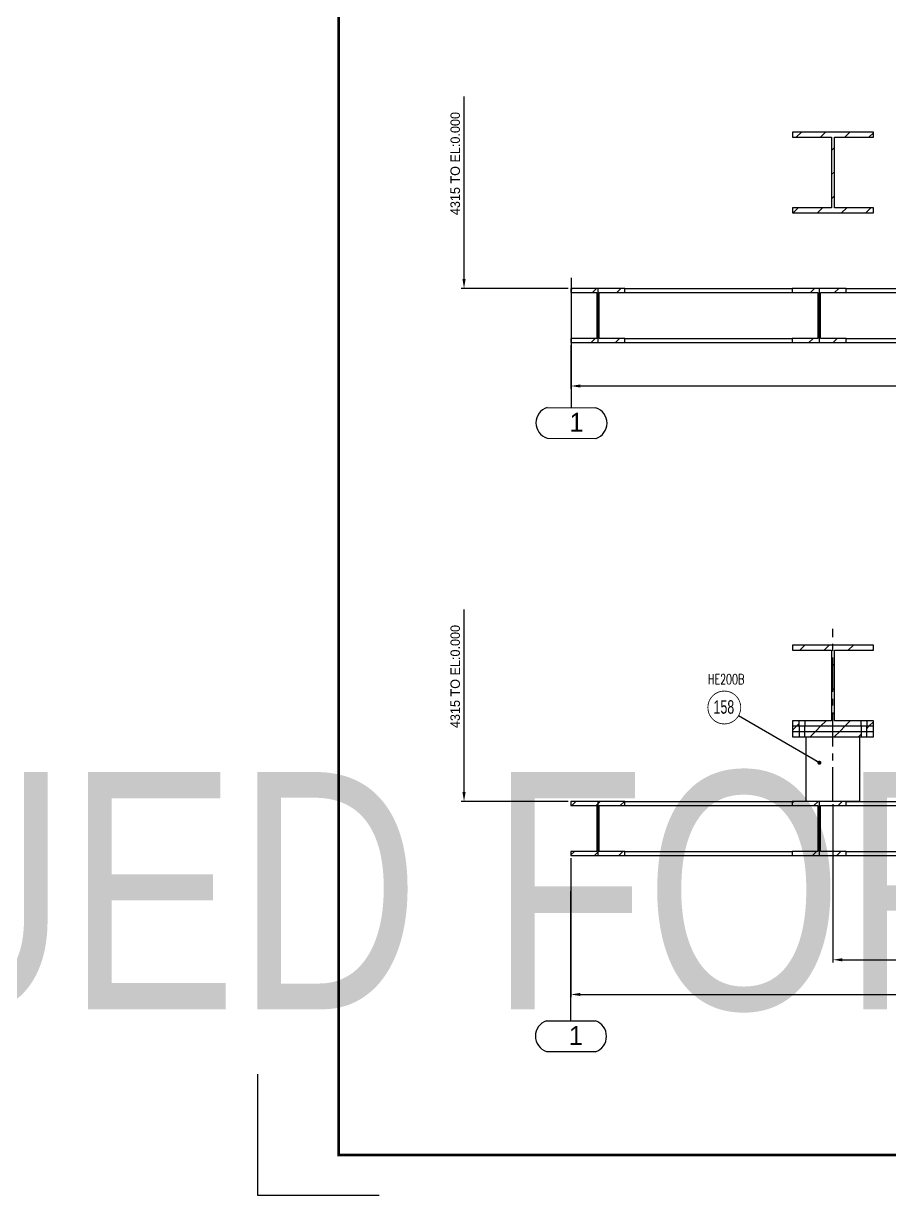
# Model space of a CAD drawing. Header units: millimetres. Extents: x 0 to 16187, y -20471 to 6290.
# Drawn here: x 4010.5 to 4331.8, y 2597.1 to 3031.8 of the extents above; entities that cross this region are included whole.
import ezdxf
from ezdxf.enums import TextEntityAlignment as Align

# ---------------------------------------------------------------- set-up
doc = ezdxf.new("R2018")
doc.units = ezdxf.units.MM
doc.header["$PDSIZE"] = -1
doc.linetypes.add('CENTERX2', pattern=[20.32, 12.7, -2.54, 2.54, -2.54])
doc.layers.add('BORDER1', color=3, linetype='Continuous')
doc.layers.add('BORDER2', color=7, linetype='Continuous')
doc.styles.add('MtXpl_txt_shx', font='txt.shx', dxfattribs={"height": 0.2})
doc.styles.add('ROMANC', font='ROMANC', dxfattribs={"height": 5})
doc.styles.add('ROMANS', font='ROMANS.shx', dxfattribs={"width": 0.8})
doc.styles.add('ROMANT', font='ROMANT', dxfattribs={"height": 4})
doc.styles.add('SLDTEXTSTYLE2', font='TXT', dxfattribs={"width": 0.686449})
doc.dimstyles.new('AM_ISO', dxfattribs={"dimtxt": 3.5, "dimasz": 3.5, "dimexe": 1, "dimexo": 1, "dimgap": 1.5, "dimtad": 1, "dimdsep": 46, "dimtxsty": 'Standard', "dimcen": 0, "dimclrd": 1, "dimclre": 1, "dimclrt": 1, "dimadec": 0, "dimazin": 2, "dimtp": 0.1, "dimtm": 0.1, "dimtfac": 0.71, "dimtdec": 3, "dimtmove": 0, "dimatfit": 3, "dimfxl": 1, "dimlwd": -1, "dimlwe": -1, "dimarcsym": 1})
doc.dimstyles.new('AM_ISO$7', dxfattribs={"dimtxt": 3.5, "dimasz": 3.5, "dimexe": 1, "dimexo": 1, "dimgap": 1.5, "dimtad": 1, "dimtoh": 1, "dimdsep": 46, "dimtxsty": 'Standard', "dimcen": 0, "dimclrd": 1, "dimclre": 1, "dimclrt": 1, "dimadec": 0, "dimazin": 2, "dimtp": 0.1, "dimtm": 0.1, "dimtfac": 0.71, "dimtdec": 3, "dimtmove": 0, "dimatfit": 3, "dimfxl": 1, "dimlwd": -1, "dimlwe": -1, "dimarcsym": 1})
pattern_1 = [(45, (3646.741, 5670.846), (-4.490128, 4.490128), [])]
pattern_2 = [(45, (3646.741, 5892.411), (-4.490128, 4.490128), [])]

# ---------------------------------------------------------------- blocks, each defined once
blk = doc.blocks.new('*D3827')
at = {"color": 1, "linetype": 'ByBlock'}
for p, q in [((4310.77, 2742.27), (4310.77, 2683.56)), ((4554.57, 2742.27), (4554.57, 2683.56)), ((4314.27, 2684.56), (4551.07, 2684.56))]:
    blk.add_line(p, q, dxfattribs=at)
at = {"color": 1}
for points in [[(4314.27, 2685.14), (4314.27, 2683.97), (4310.77, 2684.56)], [(4551.07, 2683.97), (4551.07, 2685.14), (4554.57, 2684.56)]]:
    blk.add_solid(points, dxfattribs=at)
at = {"layer": 'Defpoints', "color": 0}
for p in [(4310.77, 2743.27), (4554.57, 2743.27), (4554.57, 2684.56)]:
    blk.add_point(p, dxfattribs=at)
at = {"color": 1, "insert": (4432.67, 2687.81), "char_height": 3.5, "attachment_point": 5}
blk.add_mtext('2438', dxfattribs=at)
blk = doc.blocks.new('*U609')
at = {"layer": 'BORDER1', "color": 154, "true_color": 0x1859a9, "const_width": 1}
blk.add_lwpolyline([(1.81, 811), (1144, 811), (1144, 0), (0, 0), (0, 811)], close=True, dxfattribs=at)
at = {"layer": 'BORDER2'}
blk.add_lwpolyline([(15, -15), (-30, -15), (-30, 30)], dxfattribs=at)
at = {"layer": 'BORDER2', "flags": 8}
for tag, height, style, p in [('REV-A', 3.24, 'ROMANS', (986.93, 140.25)), ('RE-A', 8.06, 'ROMANT', (1084.63, 7.17))]:
    blk.add_attdef(tag, text='', height=height, dxfattribs=dict(at, style=style)).set_placement(p, align=Align.CENTER)
at = {"layer": 'BORDER2', "style": 'ROMANS', "width": 3.830216}
blk.add_attdef('DATE-A', text='', height=3.24, dxfattribs=at).set_placement((995.51, 140.25), (1008.51, 140.25), align=Align.FIT)
at = {"layer": 'BORDER2'}
for tag, height, style, p in [('DRN-A', 3.24, 'ROMANS', (1018.38, 140.25)), ('CHD-A', 3.24, 'ROMANS', (1032.35, 140.25)), ('APD-A', 3.24, 'ROMANS', (1046.64, 140.25)), ('CONS_CONT_VEND', 4.2, 'ROMANC', (1061.39, 72.83))]:
    blk.add_attdef(tag, text='', height=height, dxfattribs=dict(at, style=style)).set_placement(p, align=Align.CENTER)
at = {"layer": 'BORDER2', "style": 'ROMANS', "width": 0.8}
for tag, p, height in [('1:X', (997.23, 122.55), 3.5), ('LOC', (1042.74, 122.55), 3.5), ('PROJ_NO', (1118.64, 122.55), 3.5), ('CONS_DRG_NO', (1011, 63), 3)]:
    blk.add_attdef(tag, p, '', height=height, dxfattribs=at)
at = {"layer": 'BORDER2', "lineweight": 30, "width": 0.8, "flags": 104}
blk.add_attdef('COMMENTS-A', text='', height=2.2, dxfattribs=at).set_placement((1055.21, 142.07), align=Align.MIDDLE_LEFT)
at = {"layer": 'BORDER2', "style": 'ROMANS', "width": 0.8}
for tag, p in [('PROJECT_TITLE_1', (1061.07, 55.35)), ('PROJECT_TITLE_2', (1061.07, 49.3))]:
    blk.add_attdef(tag, text='', height=3.5, dxfattribs=at).set_placement(p, align=Align.MIDDLE)
at = {"layer": 'BORDER2', "style": 'ROMANT', "width": 0.8}
for tag, p in [('DRG_TITLE_1', (1061.07, 36.31)), ('DRG_TITLE_2', (1061.07, 28.31)), ('DRG_TITLE_3', (1061.07, 20.31))]:
    blk.add_attdef(tag, text='', height=5, dxfattribs=at).set_placement(p, align=Align.CENTER)
at = {"layer": 'BORDER2', "style": 'ROMANT'}
for tag, p in [('AR', (995, 7.17)), ('PA', (1011.74, 7.17)), ('DC', (1028.45, 7.17)), ('TS', (1120.84, 7.17))]:
    blk.add_attdef(tag, p, '', height=8.06, dxfattribs=at)
for tag, p in [('SRNO', (1074.7, 7.17)), ('SH', (1115.8, 7.18))]:
    blk.add_attdef(tag, text='', height=8.06, dxfattribs=at).set_placement(p, align=Align.RIGHT)
at = {"layer": 'BORDER2', "style": 'ROMANS', "flags": 2}
blk.add_attdef('TB_VERSION', text='', height=2, dxfattribs=at).set_placement((1, -1), align=Align.TOP_LEFT)
blk = doc.blocks.new('*D4458')
at = {"color": 1, "linetype": 'ByBlock'}
for p, q in [((4213.57, 2722.27), (4213.57, 2670.7)), ((4637.57, 2722.27), (4637.57, 2670.7)), ((4217.07, 2671.7), (4634.07, 2671.7))]:
    blk.add_line(p, q, dxfattribs=at)
at = {"color": 1}
for points in [[(4217.07, 2672.29), (4217.07, 2671.12), (4213.57, 2671.7)], [(4634.07, 2671.12), (4634.07, 2672.29), (4637.57, 2671.7)]]:
    blk.add_solid(points, dxfattribs=at)
at = {"layer": 'Defpoints', "color": 0}
for p in [(4213.57, 2723.27), (4637.57, 2723.27), (4637.57, 2671.7)]:
    blk.add_point(p, dxfattribs=at)
at = {"color": 1, "insert": (4425.57, 2674.95), "char_height": 3.5, "attachment_point": 5}
blk.add_mtext('4240', dxfattribs=at)
blk = doc.blocks.new('*D4459')
at = {"color": 1, "linetype": 'ByBlock'}
for p, q in [((4213.57, 2912.48), (4213.57, 2896.33)), ((4637.57, 2912.48), (4637.57, 2896.33)), ((4634.07, 2897.33), (4217.07, 2897.33))]:
    blk.add_line(p, q, dxfattribs=at)
at = {"color": 1}
for points in [[(4217.07, 2897.91), (4217.07, 2896.75), (4213.57, 2897.33)], [(4634.07, 2896.75), (4634.07, 2897.91), (4637.57, 2897.33)]]:
    blk.add_solid(points, dxfattribs=at)
at = {"layer": 'Defpoints', "color": 0}
for p in [(4213.57, 2913.48), (4637.57, 2913.48), (4213.57, 2897.33)]:
    blk.add_point(p, dxfattribs=at)
at = {"color": 1, "insert": (4425.57, 2900.58), "char_height": 3.5, "attachment_point": 5}
blk.add_mtext('4240', dxfattribs=at)
blk = doc.blocks.new('A$7E931B1718533D')
at = {"color": 1, "linetype": 'Continuous', "lineweight": 25}
for p, q in [((13.2, 11.43), (13.2, 59.5)), ((4.14, 0.09), (22.29, 0.01))]:
    blk.add_line(p, q, dxfattribs=at)
at = {"color": 1, "ltscale": 0.2}
blk.add_line((4.15, 11.48), (22.25, 11.39), dxfattribs=at)
for centre, radius, start, end in [((5.98, 5.79), 5.98, 107.869, 252.0246), ((20.4, 5.69), 5.99, 287.9651, 71.9697)]:
    blk.add_arc(centre, radius, start, end, dxfattribs=at)
at = {"color": 1, "linetype": 'Continuous', "lineweight": 25}
blk.add_text('1', height=7, rotation=359.9537, dxfattribs=at).set_placement((12.44, 2.5))
blk = doc.blocks.new('*D5753')
at = {"color": 1, "linetype": 'ByBlock'}
for p, q in [((4173.9, 2936.98), (4173.9, 3004.65)), ((4212.57, 2933.48), (4172.9, 2933.48))]:
    blk.add_line(p, q, dxfattribs=at)
at = {"color": 1}
blk.add_solid([(4173.32, 2936.98), (4174.49, 2936.98), (4173.9, 2933.48)], dxfattribs=at)
at = {"layer": 'Defpoints', "color": 0}
for p in [(4173.9, 3026.14), (4213.57, 3026.14), (4213.57, 2933.48)]:
    blk.add_point(p, dxfattribs=at)
at = {"color": 1, "insert": (4170.65, 2979.81), "char_height": 3.5, "attachment_point": 5, "rotation": 90}
blk.add_mtext('4315 TO EL:0.000', dxfattribs=at)
blk = doc.blocks.new('*D5754')
at = {"color": 1, "linetype": 'ByBlock'}
for p, q in [((4173.9, 2746.77), (4173.9, 2814.43)), ((4212.57, 2743.27), (4172.9, 2743.27))]:
    blk.add_line(p, q, dxfattribs=at)
at = {"color": 1}
blk.add_solid([(4173.32, 2746.77), (4174.49, 2746.77), (4173.9, 2743.27)], dxfattribs=at)
at = {"layer": 'Defpoints', "color": 0}
for p in [(4173.9, 2835.93), (4213.57, 2835.93), (4213.57, 2743.27)]:
    blk.add_point(p, dxfattribs=at)
at = {"color": 1, "insert": (4170.65, 2789.6), "char_height": 3.5, "attachment_point": 5, "rotation": 90}
blk.add_mtext('4315 TO EL:0.000', dxfattribs=at)

msp = doc.modelspace()

# ---------------------------------------------------------------- hatches: boundary and pattern name
at = {"linetype": 'Continuous', "lineweight": 18}
h = msp.add_hatch(dxfattribs=at)
h.set_pattern_fill('ANSI31', scale=2, style=0)
h.set_pattern_definition(pattern_1)
h.paths.add_polyline_path([(4325.76536, 2963.38419), (4311.31536, 2963.38419), (4311.31536, 2989.58419), (4325.76536, 2989.58419), (4325.76536, 2991.48419), (4295.76536, 2991.48419), (4295.76536, 2989.58419), (4310.21536, 2989.58419), (4310.21536, 2963.38419), (4295.76536, 2963.38419), (4295.76536, 2961.48419), (4325.76536, 2961.48419)], flags=0)
h = msp.add_hatch(dxfattribs=at)
h.set_pattern_fill('ANSI31', scale=2, style=0)
h.set_pattern_definition(pattern_1)
h.paths.add_polyline_path([(4223.56536, 2913.48419), (4223.56536, 2933.48419), (4213.56536, 2933.48419), (4213.56536, 2931.98419), (4223.11536, 2931.98419), (4223.11536, 2914.98419), (4213.56536, 2914.98419), (4213.56536, 2913.48419)], flags=0)
h = msp.add_hatch(dxfattribs=at)
h.set_pattern_fill('ANSI31', scale=2, style=0)
h.set_pattern_definition(pattern_1)
h.paths.add_polyline_path([(4233.56536, 2933.48419), (4223.56536, 2933.48419), (4223.56536, 2913.48419), (4233.56536, 2913.48419), (4233.56536, 2914.98419), (4224.01536, 2914.98419), (4224.01536, 2931.98419), (4233.56536, 2931.98419)], flags=0)
h = msp.add_hatch(dxfattribs=at)
h.set_pattern_fill('ANSI31', scale=2, style=0)
h.set_pattern_definition(pattern_1)
h.paths.add_polyline_path([(4305.66536, 2913.48419), (4305.66536, 2933.48419), (4295.66536, 2933.48419), (4295.66536, 2931.98419), (4305.21536, 2931.98419), (4305.21536, 2914.98419), (4295.66536, 2914.98419), (4295.66536, 2913.48419)], flags=0)
h = msp.add_hatch(dxfattribs=at)
h.set_pattern_fill('ANSI31', scale=2, style=0)
h.set_pattern_definition(pattern_1)
h.paths.add_polyline_path([(4315.66536, 2931.98419), (4315.66536, 2933.48419), (4305.66536, 2933.48419), (4305.66536, 2913.48419), (4315.66536, 2913.48419), (4315.66536, 2914.98419), (4306.11536, 2914.98419), (4306.11536, 2931.98419)], flags=0)
h = msp.add_hatch(dxfattribs=at)
h.set_pattern_fill('ANSI31', scale=2, style=0)
h.set_pattern_definition(pattern_2)
h.paths.add_polyline_path([(4321.23732, 2771.27042), (4321.23732, 2773.17042), (4311.31536, 2773.17042), (4311.31536, 2799.37042), (4325.76536, 2799.37042), (4325.76536, 2801.27042), (4295.76536, 2801.27042), (4295.76536, 2799.37042), (4310.21536, 2799.37042), (4310.21536, 2773.17042), (4300.2934, 2773.17042), (4300.2934, 2771.27042)], flags=0)
h = msp.add_hatch(dxfattribs=at)
h.set_pattern_fill('ANSI31', scale=2, style=0)
h.set_pattern_definition(pattern_2)
h.paths.add_polyline_path([(4298.23732, 2771.27042), (4298.23732, 2773.17042), (4295.76536, 2773.17042), (4295.76536, 2771.27042)], flags=0)
h = msp.add_hatch(dxfattribs=at)
h.set_pattern_fill('ANSI31', scale=2, style=0)
h.set_pattern_definition(pattern_2)
h.paths.add_polyline_path([(4323.2934, 2773.17042), (4323.2934, 2771.27042), (4325.76536, 2771.27042), (4325.76536, 2773.17042)], flags=0)
h = msp.add_hatch(dxfattribs=at)
h.set_pattern_fill('ANSI31', scale=2, style=0)
h.set_pattern_definition(pattern_2)
h.paths.add_polyline_path([(4298.23732, 2771.27042), (4295.76536, 2771.27042), (4295.76536, 2769.27042), (4298.23732, 2769.27042)], flags=0)
h = msp.add_hatch(dxfattribs=at)
h.set_pattern_fill('ANSI31', scale=2, style=0)
h.set_pattern_definition(pattern_2)
h.paths.add_polyline_path([(4300.2934, 2771.27042), (4300.2934, 2769.27042), (4321.23732, 2769.27042), (4321.23732, 2771.27042)], flags=0)
h = msp.add_hatch(dxfattribs=at)
h.set_pattern_fill('ANSI31', scale=2, style=0)
h.set_pattern_definition(pattern_2)
h.paths.add_polyline_path([(4300.2934, 2769.27042), (4300.2934, 2767.27042), (4321.23732, 2767.27042), (4321.23732, 2769.27042)], flags=0)
h = msp.add_hatch(dxfattribs=at)
h.set_pattern_fill('ANSI31', scale=2, style=0)
h.set_pattern_definition(pattern_2)
h.paths.add_polyline_path([(4323.2934, 2769.27042), (4325.76536, 2769.27042), (4325.76536, 2771.27042), (4323.2934, 2771.27042)], flags=0)
h = msp.add_hatch(dxfattribs=at)
h.set_pattern_fill('ANSI31', scale=2, style=0)
h.set_pattern_definition(pattern_2)
h.paths.add_polyline_path([(4223.56536, 2723.27042), (4223.56536, 2743.27042), (4213.56536, 2743.27042), (4213.56536, 2741.77042), (4223.11536, 2741.77042), (4223.11536, 2724.77042), (4213.56536, 2724.77042), (4213.56536, 2723.27042)], flags=0)
h = msp.add_hatch(dxfattribs=at)
h.set_pattern_fill('ANSI31', scale=2, style=0)
h.set_pattern_definition(pattern_2)
h.paths.add_polyline_path([(4233.56536, 2743.27042), (4223.56536, 2743.27042), (4223.56536, 2723.27042), (4233.56536, 2723.27042), (4233.56536, 2724.77042), (4224.01536, 2724.77042), (4224.01536, 2741.77042), (4233.56536, 2741.77042)], flags=0)
h = msp.add_hatch(dxfattribs=at)
h.set_pattern_fill('ANSI31', scale=2, style=0)
h.set_pattern_definition(pattern_2)
h.paths.add_polyline_path([(4305.66536, 2723.27042), (4305.66536, 2743.27042), (4295.66536, 2743.27042), (4295.66536, 2741.77042), (4305.21536, 2741.77042), (4305.21536, 2724.77042), (4295.66536, 2724.77042), (4295.66536, 2723.27042)], flags=0)
h = msp.add_hatch(dxfattribs=at)
h.set_pattern_fill('ANSI31', scale=2, style=0)
h.set_pattern_definition(pattern_2)
h.paths.add_polyline_path([(4315.66536, 2741.77042), (4315.66536, 2743.27042), (4305.66536, 2743.27042), (4305.66536, 2723.27042), (4315.66536, 2723.27042), (4315.66536, 2724.77042), (4306.11536, 2724.77042), (4306.11536, 2741.77042)], flags=0)

# ---------------------------------------------------------------- linework, layer by layer
at = {"color": 7, "linetype": 'Continuous', "lineweight": 25}
for p, q in [((4295.76536, 2991.48419), (4295.76536, 2989.58419)), ((4325.76536, 2991.48419), (4295.76536, 2991.48419)), ((4325.76536, 2989.58419), (4325.76536, 2991.48419)), ((4295.76536, 2989.58419), (4310.21536, 2989.58419)), ((4310.21536, 2989.58419), (4310.21536, 2963.38419)), ((4311.31536, 2989.58419), (4325.76536, 2989.58419)), ((4311.31536, 2963.38419), (4311.31536, 2989.58419)), ((4295.76536, 2963.38419), (4295.76536, 2961.48419)), ((4310.21536, 2963.38419), (4295.76536, 2963.38419)), ((4295.76536, 2961.48419), (4325.76536, 2961.48419)), ((4325.76536, 2963.38419), (4311.31536, 2963.38419)), ((4325.76536, 2961.48419), (4325.76536, 2963.38419)), ((4213.56536, 2933.48419), (4213.56536, 2931.98419)), ((4223.56536, 2933.48419), (4213.56536, 2933.48419)), ((4213.56536, 2931.98419), (4223.11536, 2931.98419)), ((4223.11536, 2931.98419), (4223.11536, 2914.98419)), ((4233.56536, 2933.48419), (4223.56536, 2933.48419)), ((4223.56536, 2933.48419), (4223.56536, 2913.48419)), ((4224.01536, 2931.98419), (4233.56536, 2931.98419)), ((4224.01536, 2914.98419), (4224.01536, 2931.98419)), ((4233.56536, 2931.98419), (4233.56536, 2933.48419)), ((4233.56536, 2933.48419), (4295.66536, 2933.48419)), ((4233.56536, 2931.98419), (4295.66536, 2931.98419)), ((4295.66536, 2933.48419), (4295.66536, 2931.98419)), ((4305.66536, 2933.48419), (4295.66536, 2933.48419)), ((4295.66536, 2931.98419), (4305.21536, 2931.98419)), ((4305.21536, 2931.98419), (4305.21536, 2914.98419)), ((4305.66536, 2933.48419), (4305.66536, 2913.48419)), ((4315.66536, 2933.48419), (4305.66536, 2933.48419)), ((4306.11536, 2931.98419), (4315.66536, 2931.98419)), ((4306.11536, 2914.98419), (4306.11536, 2931.98419)), ((4315.66536, 2931.98419), (4315.66536, 2933.48419)), ((4315.66536, 2933.48419), (4359.16536, 2933.48419)), ((4315.66536, 2931.98419), (4359.16536, 2931.98419)), ((4213.56536, 2914.98419), (4213.56536, 2913.48419)), ((4223.11536, 2914.98419), (4213.56536, 2914.98419)), ((4213.56536, 2913.48419), (4223.56536, 2913.48419)), ((4223.56536, 2913.48419), (4233.56536, 2913.48419)), ((4233.56536, 2914.98419), (4224.01536, 2914.98419)), ((4233.56536, 2913.48419), (4233.56536, 2914.98419)), ((4233.56536, 2914.98419), (4295.66536, 2914.98419)), ((4233.56536, 2913.48419), (4295.66536, 2913.48419)), ((4295.66536, 2914.98419), (4295.66536, 2913.48419)), ((4305.21536, 2914.98419), (4295.66536, 2914.98419)), ((4295.66536, 2913.48419), (4305.66536, 2913.48419)), ((4305.66536, 2913.48419), (4315.66536, 2913.48419)), ((4315.66536, 2914.98419), (4306.11536, 2914.98419)), ((4315.66536, 2913.48419), (4315.66536, 2914.98419)), ((4315.66536, 2914.98419), (4359.16536, 2914.98419)), ((4315.66536, 2913.48419), (4359.16536, 2913.48419)), ((4295.76536, 2801.27042), (4295.76536, 2799.37042)), ((4325.76536, 2801.27042), (4295.76536, 2801.27042)), ((4295.76536, 2799.37042), (4310.21536, 2799.37042)), ((4310.21536, 2799.37042), (4310.21536, 2773.17042)), ((4311.31536, 2799.37042), (4325.76536, 2799.37042)), ((4311.31536, 2773.17042), (4311.31536, 2799.37042)), ((4325.76536, 2799.37042), (4325.76536, 2801.27042)), ((4298.23732, 2773.17042), (4295.76536, 2773.17042)), ((4295.76536, 2773.17042), (4295.76536, 2771.27042)), ((4300.2934, 2773.17042), (4298.23732, 2773.17042)), ((4298.23732, 2771.27042), (4298.23732, 2773.17042)), ((4300.2934, 2773.17042), (4300.2934, 2771.27042)), ((4310.21536, 2773.17042), (4300.2934, 2773.17042)), ((4321.23732, 2773.17042), (4311.31536, 2773.17042)), ((4321.23732, 2771.27042), (4321.23732, 2773.17042)), ((4323.2934, 2773.17042), (4321.23732, 2773.17042)), ((4323.2934, 2773.17042), (4323.2934, 2771.27042)), ((4325.76536, 2773.17042), (4323.2934, 2773.17042)), ((4325.76536, 2771.27042), (4325.76536, 2773.17042)), ((4295.76536, 2771.27042), (4298.23732, 2771.27042)), ((4295.76536, 2771.27042), (4295.76536, 2769.27042)), ((4295.76536, 2769.27042), (4298.23732, 2769.27042)), ((4295.76536, 2769.27042), (4295.76536, 2767.27042)), ((4298.23732, 2771.27042), (4300.2934, 2771.27042)), ((4298.23732, 2771.27042), (4298.23732, 2769.27042)), ((4298.23732, 2769.27042), (4300.2934, 2769.27042)), ((4298.23732, 2769.27042), (4298.23732, 2767.27042)), ((4300.2934, 2771.27042), (4321.23732, 2771.27042)), ((4300.2934, 2769.27042), (4300.2934, 2771.27042)), ((4300.2934, 2769.27042), (4321.23732, 2769.27042)), ((4300.2934, 2767.27042), (4300.2934, 2769.27042)), ((4321.23732, 2771.27042), (4323.2934, 2771.27042)), ((4321.23732, 2771.27042), (4321.23732, 2769.27042)), ((4321.23732, 2769.27042), (4323.2934, 2769.27042)), ((4321.23732, 2769.27042), (4321.23732, 2767.27042)), ((4323.2934, 2771.27042), (4325.76536, 2771.27042)), ((4323.2934, 2769.27042), (4323.2934, 2771.27042)), ((4323.2934, 2769.27042), (4325.76536, 2769.27042)), ((4323.2934, 2767.27042), (4323.2934, 2769.27042)), ((4325.76536, 2769.27042), (4325.76536, 2771.27042)), ((4325.76536, 2767.27042), (4325.76536, 2769.27042)), ((4295.76536, 2767.27042), (4298.23732, 2767.27042)), ((4298.23732, 2767.27042), (4300.2934, 2767.27042)), ((4300.2934, 2767.27042), (4321.23732, 2767.27042)), ((4300.76536, 2743.27042), (4300.76536, 2767.27042)), ((4320.76536, 2743.27042), (4320.76536, 2767.27042)), ((4321.23732, 2767.27042), (4323.2934, 2767.27042)), ((4323.2934, 2767.27042), (4325.76536, 2767.27042)), ((4213.56536, 2743.27042), (4213.56536, 2741.77042)), ((4223.56536, 2743.27042), (4213.56536, 2743.27042)), ((4233.56536, 2743.27042), (4223.56536, 2743.27042)), ((4223.56536, 2743.27042), (4223.56536, 2723.27042)), ((4233.56536, 2741.77042), (4233.56536, 2743.27042)), ((4233.56536, 2743.27042), (4295.66536, 2743.27042)), ((4295.66536, 2743.27042), (4295.66536, 2741.77042)), ((4305.66536, 2743.27042), (4295.66536, 2743.27042)), ((4305.66536, 2743.27042), (4305.66536, 2723.27042)), ((4315.66536, 2743.27042), (4305.66536, 2743.27042)), ((4315.66536, 2741.77042), (4315.66536, 2743.27042)), ((4320.76536, 2743.27042), (4315.66536, 2743.27042)), ((4315.66536, 2743.27042), (4359.16536, 2743.27042)), ((4213.56536, 2741.77042), (4223.11536, 2741.77042)), ((4223.11536, 2741.77042), (4223.11536, 2724.77042)), ((4224.01536, 2741.77042), (4233.56536, 2741.77042)), ((4224.01536, 2724.77042), (4224.01536, 2741.77042)), ((4233.56536, 2741.77042), (4295.66536, 2741.77042)), ((4295.66536, 2741.77042), (4305.21536, 2741.77042)), ((4305.21536, 2741.77042), (4305.21536, 2724.77042)), ((4306.11536, 2741.77042), (4315.66536, 2741.77042)), ((4306.11536, 2724.77042), (4306.11536, 2741.77042)), ((4315.66536, 2741.77042), (4359.16536, 2741.77042)), ((4213.56536, 2724.77042), (4213.56536, 2723.27042)), ((4223.11536, 2724.77042), (4213.56536, 2724.77042)), ((4213.56536, 2723.27042), (4223.56536, 2723.27042)), ((4223.56536, 2723.27042), (4233.56536, 2723.27042)), ((4233.56536, 2724.77042), (4224.01536, 2724.77042)), ((4233.56536, 2723.27042), (4233.56536, 2724.77042)), ((4233.56536, 2724.77042), (4295.66536, 2724.77042)), ((4233.56536, 2723.27042), (4295.66536, 2723.27042)), ((4295.66536, 2724.77042), (4295.66536, 2723.27042)), ((4305.21536, 2724.77042), (4295.66536, 2724.77042)), ((4295.66536, 2723.27042), (4305.66536, 2723.27042)), ((4305.66536, 2723.27042), (4315.66536, 2723.27042)), ((4315.66536, 2724.77042), (4306.11536, 2724.77042)), ((4315.66536, 2723.27042), (4315.66536, 2724.77042)), ((4315.66536, 2724.77042), (4359.16536, 2724.77042)), ((4315.66536, 2723.27042), (4359.16536, 2723.27042))]:
    msp.add_line(p, q, dxfattribs=at)
at = {"color": 3, "linetype": 'CENTERX2', "lineweight": 25}
msp.add_line((4310.76536, 2743.27042), (4310.76536, 2807.25154), dxfattribs=at)
at = {"color": 2, "const_width": 0.3125}
msp.add_lwpolyline([(4264.37054, 2778.11372, -1), (4276.55804, 2778.11372, -1)], format="xyb", close=True, dxfattribs=at)

# ---------------------------------------------------------------- block references
for p in [(4200.57522, 2877.88925), (4200.36386, 2650.48189)]:
    msp.add_blockref('A$7E931B1718533D', p)
at = {"layer": 'BORDER1'}
ref = msp.add_blockref('*U609', (2751.74575, 2612.13313), dxfattribs=at)
lines = msp.add_mtext('\\W0.80000;ISSUED FOR REVIEW\\P', dxfattribs={"layer": 'BORDER2', "insert": (3806.95572, 2754.20756), "char_height": 88, "attachment_point": 1})
ref.add_attrib('COMMENTS-A', '', (3806.95572, 2754.20756), dxfattribs={"flags": 104}).embed_mtext(lines)
msp.add_blockref('*U609', (4127.45492, 2612.13313), dxfattribs=at)

# ---------------------------------------------------------------- texts
at = {"color": 2, "lineweight": 25, "style": 'MtXpl_txt_shx', "width": 0.6875}
msp.add_text('HE200B', height=3.75, dxfattribs=at).set_placement((4264.38614, 2786.72651))
at = {"color": 2, "lineweight": 25, "style": 'SLDTEXTSTYLE2', "width": 0.686449}
msp.add_text('158', height=5, dxfattribs=at).set_placement((4270.29782, 2778.30669), align=Align.MIDDLE_CENTER)

# ---------------------------------------------------------------- dimensions: what is measured, and where the dimension line sits
for base, p1, p2, picture, middle in [((4173.90421, 3026.14074), (4213.56536, 2933.48419), (4213.56536, 3026.14074), '*D5753', (4170.65421, 2979.81246)), ((4173.90421, 2835.92697), (4213.56536, 2743.27042), (4213.56536, 2835.92697), '*D5754', (4170.65421, 2789.59869))]:
    dim = msp.add_linear_dim(base=base, p1=p1, p2=p2, angle=90, text='4315 TO EL:0.000', dimstyle='AM_ISO', override={"dimtxt": 3.5, "dimtxsty": 'Standard', "dimse2": 1, "dimsd2": 1})
    dim.commit()
    dim.dimension.update_dxf_attribs({"geometry": picture, "text_midpoint": middle})
for base, p1, p2, picture, middle in [((4213.56536, 2897.3289), (4637.56536, 2913.48419), (4213.56536, 2913.48419), '*D4459', (4425.56536, 2900.5789)), ((4554.56536, 2684.55703), (4310.76536, 2743.27042), (4554.56536, 2743.27042), '*D3827', (4432.66536, 2687.80703)), ((4637.56536, 2671.7032), (4213.56536, 2723.27042), (4637.56536, 2723.27042), '*D4458', (4425.56536, 2674.9532))]:
    dim = msp.add_linear_dim(base=base, p1=p1, p2=p2, dimstyle='AM_ISO', override={"dimtxt": 3.5, "dimlfac": 10})
    dim.commit()
    dim.dimension.update_dxf_attribs({"geometry": picture, "text_midpoint": middle})

# ---------------------------------------------------------------- leaders
at = {"color": 2}
msp.add_leader([(4305.73155, 2757.62042), (4275.73309, 2775.05209)], dimstyle='AM_ISO$7', override={"dimasz": 1.5, "dimldrblk": 'Dot'}, dxfattribs=at)

doc.saveas('drawing.dxf')
